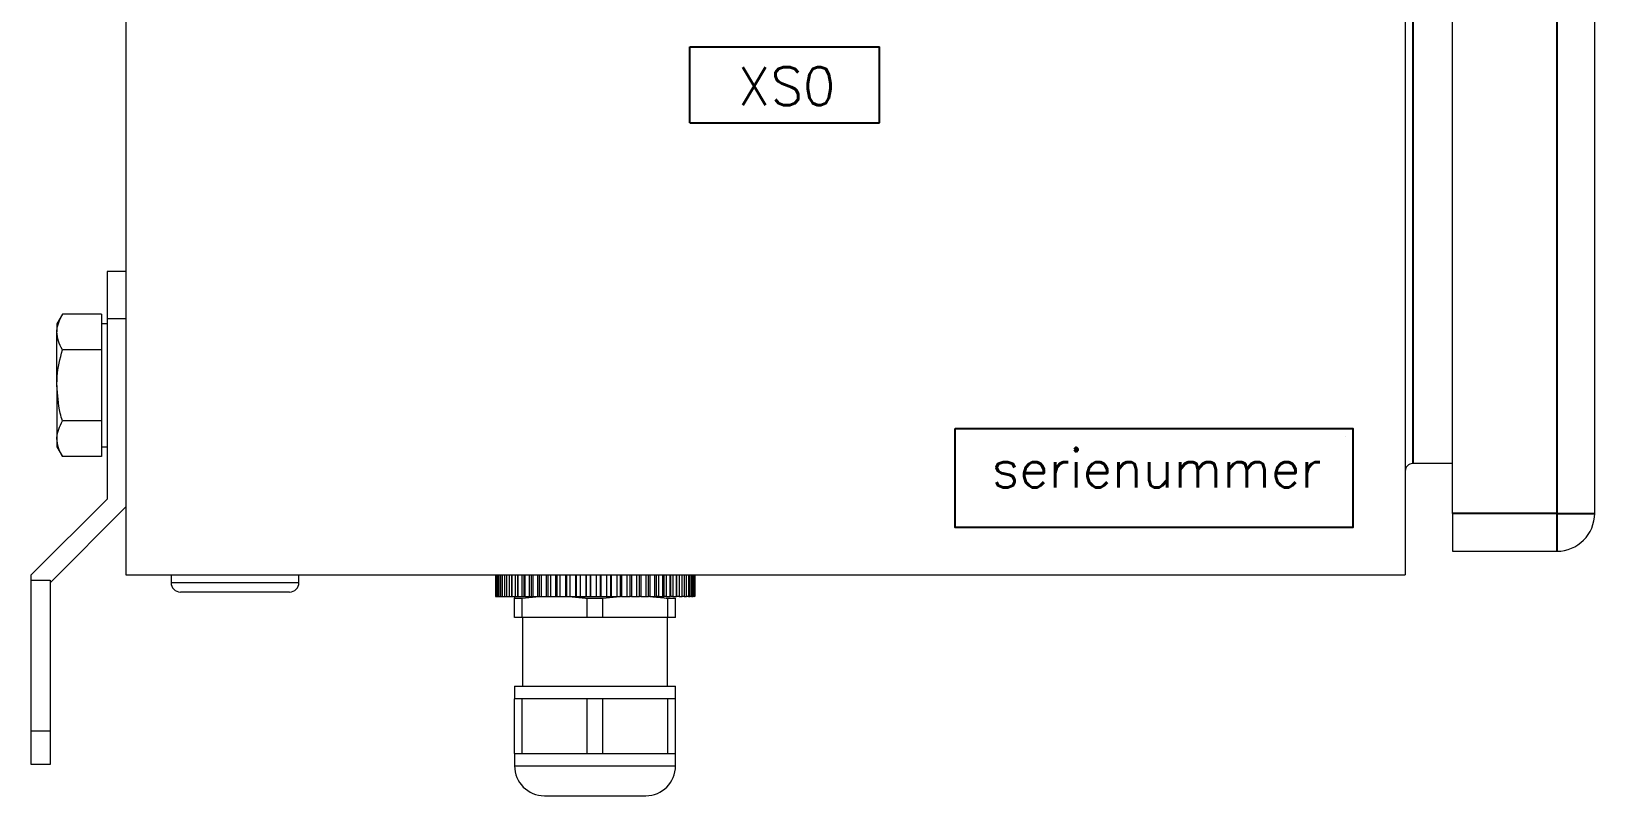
# Model space of a CAD drawing. Extents: x 4137 to 28680, y 2446 to 6814.
# Drawn here: x 16541.6 to 16749.5, y 4479.5 to 4581.1 of the extents above; entities that cross this region are included whole.
import ezdxf
from ezdxf.enums import TextEntityAlignment as Align

# ---------------------------------------------------------------- set-up
doc = ezdxf.new("R2010")
doc.units = 0
doc.header["$LTSCALE"] = 0.5
doc.layers.get('0').update_dxf_attribs({"linetype": 'CONTINUOUS'})
doc.layers.add('DIM', color=5, linetype='CONTINUOUS')
doc.layers.add('VOL', color=2, linetype='CONTINUOUS')
doc.styles.get("Standard").update_dxf_attribs({"font": 'simplex.shx'})

msp = doc.modelspace()

# ---------------------------------------------------------------- linework, layer by layer
at = {"color": 7, "linetype": 'Continuous', "lineweight": 15}
for p, q in [((16554.22, 4886.8), (16554.22, 4508.8)), ((16554.22, 4886.8), (16554.22, 4508.8)), ((16724.32, 4886.8), (16724.32, 4508.8)), ((16724.32, 4886.8), (16724.32, 4508.8)), ((16730.62, 4516.99), (16730.62, 4878.61)), ((16730.62, 4516.99), (16730.62, 4878.61)), ((16749.52, 4516.99), (16749.52, 4878.61)), ((16749.52, 4516.99), (16749.52, 4878.61)), ((16554.22, 4549.12), (16551.7, 4549.12)), ((16551.7, 4549.12), (16551.7, 4542.82)), ((16554.22, 4549.12), (16551.7, 4549.12)), ((16551.7, 4549.12), (16551.7, 4542.82)), ((16545.76, 4543.46), (16545.03, 4542.19)), ((16545.76, 4543.46), (16545.03, 4542.19)), ((16550.95, 4543.46), (16545.76, 4543.46)), ((16550.95, 4543.46), (16545.76, 4543.46)), ((16550.95, 4543.46), (16550.95, 4541.1)), ((16550.95, 4543.46), (16550.95, 4541.1)), ((16551.7, 4542.82), (16551.7, 4518.88)), ((16554.22, 4542.82), (16551.7, 4542.82)), ((16551.7, 4542.82), (16551.7, 4518.88)), ((16554.22, 4542.82), (16551.7, 4542.82)), ((16545.03, 4542.19), (16545.03, 4541.1)), ((16545.03, 4542.19), (16545.03, 4541.1)), ((16545.03, 4534), (16545.03, 4541.1)), ((16545.03, 4534), (16545.03, 4541.1)), ((16551.7, 4542.19), (16550.95, 4542.19)), ((16551.7, 4542.19), (16550.95, 4542.19)), ((16550.95, 4541.1), (16550.95, 4538.73)), ((16550.95, 4541.1), (16550.95, 4538.73)), ((16550.95, 4538.73), (16545.76, 4538.73)), ((16550.95, 4538.73), (16545.76, 4538.73)), ((16550.95, 4538.73), (16550.95, 4534)), ((16550.95, 4538.73), (16550.95, 4534)), ((16545.03, 4534), (16545.03, 4526.91)), ((16545.03, 4534), (16545.03, 4526.91)), ((16550.95, 4534), (16550.95, 4529.27)), ((16550.95, 4534), (16550.95, 4529.27)), ((16550.95, 4529.27), (16545.76, 4529.27)), ((16550.95, 4529.27), (16545.76, 4529.27)), ((16550.95, 4529.27), (16550.95, 4526.91)), ((16550.95, 4529.27), (16550.95, 4526.91)), ((16545.03, 4526.91), (16545.03, 4525.81)), ((16545.03, 4526.91), (16545.03, 4525.81)), ((16550.95, 4526.91), (16550.95, 4524.55)), ((16550.95, 4526.91), (16550.95, 4524.55)), ((16545.03, 4525.81), (16545.76, 4524.55)), ((16545.03, 4525.81), (16545.76, 4524.55)), ((16550.95, 4524.55), (16545.76, 4524.55)), ((16550.95, 4524.55), (16545.76, 4524.55)), ((16550.95, 4525.81), (16551.7, 4525.81)), ((16550.95, 4525.81), (16551.7, 4525.81)), ((16730.62, 4523.61), (16725.33, 4523.61)), ((16730.62, 4523.61), (16725.33, 4523.61)), ((16551.7, 4518.88), (16541.62, 4508.8)), ((16551.7, 4518.88), (16541.62, 4508.8)), ((16554.22, 4517.84), (16544.14, 4507.76)), ((16554.22, 4517.84), (16544.14, 4507.76)), ((16730.62, 4516.99), (16730.62, 4511.95)), ((16730.62, 4516.99), (16730.62, 4511.95)), ((16730.62, 4511.95), (16744.48, 4511.95)), ((16730.62, 4511.95), (16744.48, 4511.95)), ((16541.62, 4508.11), (16541.62, 4508.8)), ((16541.62, 4508.11), (16541.62, 4508.8)), ((16541.62, 4508.11), (16544.14, 4508.11)), ((16541.62, 4488.02), (16541.62, 4508.11)), ((16541.62, 4508.11), (16544.14, 4508.11)), ((16541.62, 4488.02), (16541.62, 4508.11)), ((16544.14, 4508.11), (16544.14, 4507.76)), ((16544.14, 4508.11), (16544.14, 4507.76)), ((16544.14, 4507.76), (16544.14, 4488.02)), ((16544.14, 4507.76), (16544.14, 4488.02)), ((16554.22, 4508.8), (16724.32, 4508.8)), ((16554.22, 4508.8), (16724.32, 4508.8)), ((16560.21, 4508.8), (16560.21, 4507.79)), ((16560.21, 4508.8), (16560.21, 4507.79)), ((16577.22, 4507.79), (16577.22, 4508.8)), ((16577.22, 4507.79), (16577.22, 4508.8)), ((16603.34, 4508.8), (16603.34, 4505.92)), ((16603.34, 4508.8), (16603.34, 4505.92)), ((16603.35, 4508.8), (16603.35, 4505.92)), ((16603.35, 4508.8), (16603.35, 4505.92)), ((16603.45, 4505.92), (16603.45, 4508.8)), ((16603.45, 4505.92), (16603.45, 4508.8)), ((16603.51, 4508.8), (16603.51, 4505.92)), ((16603.51, 4508.8), (16603.51, 4505.92)), ((16603.68, 4505.92), (16603.68, 4508.8)), ((16603.68, 4505.92), (16603.68, 4508.8)), ((16603.8, 4508.8), (16603.8, 4505.92)), ((16603.8, 4508.8), (16603.8, 4505.92)), ((16604.06, 4505.92), (16604.06, 4508.8)), ((16604.06, 4505.92), (16604.06, 4508.8)), ((16604.24, 4508.8), (16604.24, 4505.92)), ((16604.24, 4508.8), (16604.24, 4505.92)), ((16604.58, 4505.92), (16604.58, 4508.8)), ((16604.58, 4505.92), (16604.58, 4508.8)), ((16604.81, 4508.8), (16604.81, 4505.92)), ((16604.81, 4508.8), (16604.81, 4505.92)), ((16605.23, 4505.92), (16605.23, 4508.8)), ((16605.23, 4505.92), (16605.23, 4508.8)), ((16605.5, 4508.8), (16605.5, 4505.92)), ((16605.5, 4508.8), (16605.5, 4505.92)), ((16605.51, 4508.8), (16605.51, 4505.92)), ((16605.51, 4508.8), (16605.51, 4505.92)), ((16606, 4505.92), (16606, 4508.8)), ((16606, 4505.92), (16606, 4508.8)), ((16606.26, 4508.8), (16606.26, 4505.92)), ((16606.26, 4508.8), (16606.26, 4505.92)), ((16606.34, 4508.8), (16606.34, 4505.92)), ((16606.34, 4508.8), (16606.34, 4505.92)), ((16606.88, 4505.92), (16606.88, 4508.8)), ((16606.88, 4505.92), (16606.88, 4508.8)), ((16607.12, 4508.8), (16607.12, 4505.92)), ((16607.12, 4508.8), (16607.12, 4505.92)), ((16607.27, 4508.8), (16607.27, 4505.92)), ((16607.27, 4508.8), (16607.27, 4505.92)), ((16607.88, 4505.92), (16607.88, 4508.8)), ((16607.88, 4505.92), (16607.88, 4508.8)), ((16608.09, 4508.8), (16608.09, 4505.92)), ((16608.09, 4508.8), (16608.09, 4505.92)), ((16608.31, 4508.8), (16608.31, 4505.92)), ((16608.31, 4508.8), (16608.31, 4505.92)), ((16608.97, 4505.92), (16608.97, 4508.8)), ((16608.97, 4505.92), (16608.97, 4508.8)), ((16609.15, 4508.8), (16609.15, 4505.92)), ((16609.15, 4508.8), (16609.15, 4505.92)), ((16609.44, 4508.8), (16609.44, 4505.92)), ((16609.44, 4508.8), (16609.44, 4505.92)), ((16610.14, 4505.92), (16610.14, 4508.8)), ((16610.14, 4505.92), (16610.14, 4508.8)), ((16610.3, 4508.8), (16610.3, 4505.92)), ((16610.3, 4508.8), (16610.3, 4505.92)), ((16610.65, 4508.8), (16610.65, 4505.92)), ((16610.65, 4508.8), (16610.65, 4505.92)), ((16611.38, 4505.92), (16611.38, 4508.8)), ((16611.38, 4505.92), (16611.38, 4508.8)), ((16611.51, 4508.8), (16611.51, 4505.92)), ((16611.51, 4508.8), (16611.51, 4505.92)), ((16611.92, 4508.8), (16611.92, 4505.92)), ((16611.92, 4508.8), (16611.92, 4505.92)), ((16612.69, 4505.92), (16612.69, 4508.8)), ((16612.69, 4505.92), (16612.69, 4508.8)), ((16612.78, 4508.8), (16612.78, 4505.92)), ((16612.78, 4508.8), (16612.78, 4505.92)), ((16613.24, 4508.8), (16613.24, 4505.92)), ((16613.24, 4508.8), (16613.24, 4505.92)), ((16614.03, 4505.92), (16614.03, 4508.8)), ((16614.03, 4505.92), (16614.03, 4508.8)), ((16614.09, 4508.8), (16614.09, 4505.92)), ((16614.09, 4508.8), (16614.09, 4505.92)), ((16614.6, 4508.8), (16614.6, 4505.92)), ((16614.6, 4508.8), (16614.6, 4505.92)), ((16615.4, 4505.92), (16615.4, 4508.8)), ((16615.4, 4505.92), (16615.4, 4508.8)), ((16615.43, 4508.8), (16615.43, 4505.92)), ((16615.43, 4508.8), (16615.43, 4505.92)), ((16615.98, 4508.8), (16615.98, 4505.92)), ((16615.98, 4505.92), (16615.98, 4508.8)), ((16615.98, 4508.8), (16615.98, 4505.92)), ((16615.98, 4505.92), (16615.98, 4508.8)), ((16616.79, 4505.92), (16616.79, 4508.8)), ((16616.79, 4505.92), (16616.79, 4508.8)), ((16617.33, 4505.92), (16617.33, 4508.8)), ((16617.33, 4505.92), (16617.33, 4508.8)), ((16617.37, 4508.8), (16617.37, 4505.92)), ((16617.37, 4508.8), (16617.37, 4505.92)), ((16618.17, 4505.92), (16618.17, 4508.8)), ((16618.17, 4505.92), (16618.17, 4508.8)), ((16618.67, 4505.92), (16618.67, 4508.8)), ((16618.67, 4505.92), (16618.67, 4508.8)), ((16618.75, 4508.8), (16618.75, 4505.92)), ((16618.75, 4508.8), (16618.75, 4505.92)), ((16619.53, 4505.92), (16619.53, 4508.8)), ((16619.53, 4505.92), (16619.53, 4508.8)), ((16619.99, 4505.92), (16619.99, 4508.8)), ((16619.99, 4505.92), (16619.99, 4508.8)), ((16620.11, 4508.8), (16620.11, 4505.92)), ((16620.11, 4508.8), (16620.11, 4505.92)), ((16620.87, 4505.92), (16620.87, 4508.8)), ((16620.87, 4505.92), (16620.87, 4508.8)), ((16621.28, 4505.92), (16621.28, 4508.8)), ((16621.28, 4505.92), (16621.28, 4508.8)), ((16621.42, 4508.8), (16621.42, 4505.92)), ((16621.42, 4508.8), (16621.42, 4505.92)), ((16622.15, 4505.92), (16622.15, 4508.8)), ((16622.15, 4505.92), (16622.15, 4508.8)), ((16622.51, 4505.92), (16622.51, 4508.8)), ((16622.51, 4505.92), (16622.51, 4508.8)), ((16622.69, 4508.8), (16622.69, 4505.92)), ((16622.69, 4508.8), (16622.69, 4505.92)), ((16623.38, 4505.92), (16623.38, 4508.8)), ((16623.38, 4505.92), (16623.38, 4508.8)), ((16623.68, 4505.92), (16623.68, 4508.8)), ((16623.68, 4505.92), (16623.68, 4508.8)), ((16623.89, 4508.8), (16623.89, 4505.92)), ((16623.89, 4508.8), (16623.89, 4505.92)), ((16624.53, 4505.92), (16624.53, 4508.8)), ((16624.53, 4505.92), (16624.53, 4508.8)), ((16624.77, 4505.92), (16624.77, 4508.8)), ((16624.77, 4505.92), (16624.77, 4508.8)), ((16625.01, 4508.8), (16625.01, 4505.92)), ((16625.01, 4508.8), (16625.01, 4505.92)), ((16625.6, 4505.92), (16625.6, 4508.8)), ((16625.6, 4505.92), (16625.6, 4508.8)), ((16625.77, 4505.92), (16625.77, 4508.8)), ((16625.77, 4505.92), (16625.77, 4508.8)), ((16626.03, 4508.8), (16626.03, 4505.92)), ((16626.03, 4508.8), (16626.03, 4505.92)), ((16626.56, 4505.92), (16626.56, 4508.8)), ((16626.56, 4505.92), (16626.56, 4508.8)), ((16626.67, 4505.92), (16626.67, 4508.8)), ((16626.67, 4505.92), (16626.67, 4508.8)), ((16626.95, 4508.8), (16626.95, 4505.92)), ((16626.95, 4508.8), (16626.95, 4505.92)), ((16627.42, 4505.92), (16627.42, 4508.8)), ((16627.42, 4505.92), (16627.42, 4508.8)), ((16627.46, 4505.92), (16627.46, 4508.8)), ((16627.46, 4505.92), (16627.46, 4508.8)), ((16627.76, 4508.8), (16627.76, 4505.92)), ((16627.76, 4508.8), (16627.76, 4505.92)), ((16628.16, 4505.92), (16628.16, 4508.8)), ((16628.16, 4505.92), (16628.16, 4508.8)), ((16628.45, 4508.8), (16628.45, 4505.92)), ((16628.45, 4508.8), (16628.45, 4505.92)), ((16628.77, 4505.92), (16628.77, 4508.8)), ((16628.77, 4505.92), (16628.77, 4508.8)), ((16629.01, 4508.8), (16629.01, 4505.92)), ((16629.01, 4508.8), (16629.01, 4505.92)), ((16629.24, 4505.92), (16629.24, 4508.8)), ((16629.24, 4505.92), (16629.24, 4508.8)), ((16629.43, 4508.8), (16629.43, 4505.92)), ((16629.43, 4508.8), (16629.43, 4505.92)), ((16629.58, 4505.92), (16629.58, 4508.8)), ((16629.58, 4505.92), (16629.58, 4508.8)), ((16629.71, 4508.8), (16629.71, 4505.92)), ((16629.71, 4508.8), (16629.71, 4505.92)), ((16629.78, 4505.92), (16629.78, 4508.8)), ((16629.78, 4505.92), (16629.78, 4508.8)), ((16629.84, 4508.8), (16629.84, 4505.92)), ((16629.84, 4508.8), (16629.84, 4505.92)), ((16603.34, 4505.92), (16603.35, 4505.92)), ((16603.34, 4505.92), (16603.35, 4505.92)), ((16603.35, 4505.92), (16603.45, 4505.92)), ((16603.35, 4505.92), (16603.45, 4505.92)), ((16603.45, 4505.92), (16603.51, 4505.92)), ((16603.45, 4505.92), (16603.51, 4505.92)), ((16603.51, 4505.92), (16603.68, 4505.92)), ((16603.51, 4505.92), (16603.68, 4505.92)), ((16603.68, 4505.92), (16603.8, 4505.92)), ((16603.68, 4505.92), (16603.8, 4505.92)), ((16603.8, 4505.92), (16604.06, 4505.92)), ((16603.8, 4505.92), (16604.06, 4505.92)), ((16604.06, 4505.92), (16604.24, 4505.92)), ((16604.06, 4505.92), (16604.24, 4505.92)), ((16604.24, 4505.92), (16604.58, 4505.92)), ((16604.24, 4505.92), (16604.58, 4505.92)), ((16604.58, 4505.92), (16604.81, 4505.92)), ((16604.58, 4505.92), (16604.81, 4505.92)), ((16604.81, 4505.92), (16605.23, 4505.92)), ((16604.81, 4505.92), (16605.23, 4505.92)), ((16605.23, 4505.92), (16605.5, 4505.92)), ((16605.23, 4505.92), (16605.5, 4505.92)), ((16605.51, 4505.92), (16606, 4505.92)), ((16605.51, 4505.92), (16606, 4505.92)), ((16605.88, 4505.7), (16606.92, 4505.7)), ((16605.88, 4503.13), (16605.88, 4505.7)), ((16605.88, 4505.7), (16606.92, 4505.7)), ((16605.88, 4503.13), (16605.88, 4505.7)), ((16606, 4505.92), (16606.26, 4505.92)), ((16606, 4505.92), (16606.26, 4505.92)), ((16606.34, 4505.92), (16606.88, 4505.92)), ((16606.34, 4505.92), (16606.88, 4505.92)), ((16606.88, 4505.92), (16607.12, 4505.92)), ((16606.88, 4505.92), (16607.12, 4505.92)), ((16606.92, 4505.7), (16609.18, 4505.92)), ((16606.92, 4505.7), (16609.18, 4505.92)), ((16606.92, 4503.13), (16606.92, 4505.7)), ((16606.92, 4503.13), (16606.92, 4505.7)), ((16607.12, 4505.92), (16607.27, 4505.92)), ((16607.12, 4505.92), (16607.27, 4505.92)), ((16607.27, 4505.92), (16607.88, 4505.92)), ((16607.27, 4505.92), (16607.88, 4505.92)), ((16607.88, 4505.92), (16608.09, 4505.92)), ((16607.88, 4505.92), (16608.09, 4505.92)), ((16608.09, 4505.92), (16608.31, 4505.92)), ((16608.09, 4505.92), (16608.31, 4505.92)), ((16608.31, 4505.92), (16608.97, 4505.92)), ((16608.31, 4505.92), (16608.97, 4505.92)), ((16608.97, 4505.92), (16609.15, 4505.92)), ((16608.97, 4505.92), (16609.15, 4505.92)), ((16609.15, 4505.92), (16609.44, 4505.92)), ((16609.15, 4505.92), (16609.44, 4505.92)), ((16609.44, 4505.92), (16610.14, 4505.92)), ((16609.44, 4505.92), (16610.14, 4505.92)), ((16610.14, 4505.92), (16610.3, 4505.92)), ((16610.14, 4505.92), (16610.3, 4505.92)), ((16610.3, 4505.92), (16610.78, 4505.92)), ((16610.3, 4505.92), (16610.78, 4505.92)), ((16610.65, 4505.92), (16611.38, 4505.92)), ((16610.65, 4505.92), (16611.38, 4505.92)), ((16611.38, 4505.92), (16611.51, 4505.92)), ((16611.38, 4505.92), (16611.51, 4505.92)), ((16611.51, 4505.92), (16612.02, 4505.92)), ((16611.51, 4505.92), (16612.02, 4505.92)), ((16611.92, 4505.92), (16612.69, 4505.92)), ((16611.92, 4505.92), (16612.69, 4505.92)), ((16612.69, 4505.92), (16612.78, 4505.92)), ((16612.69, 4505.92), (16612.78, 4505.92)), ((16612.78, 4505.92), (16613.31, 4505.92)), ((16612.78, 4505.92), (16613.31, 4505.92)), ((16613.24, 4505.92), (16614.03, 4505.92)), ((16613.24, 4505.92), (16614.03, 4505.92)), ((16614.03, 4505.92), (16614.09, 4505.92)), ((16614.03, 4505.92), (16614.09, 4505.92)), ((16614.09, 4505.92), (16614.63, 4505.92)), ((16614.09, 4505.92), (16614.63, 4505.92)), ((16614.6, 4505.92), (16615.4, 4505.92)), ((16614.6, 4505.92), (16615.4, 4505.92)), ((16615.4, 4505.92), (16615.43, 4505.92)), ((16615.4, 4505.92), (16615.43, 4505.92)), ((16615.43, 4505.92), (16615.98, 4505.92)), ((16615.43, 4505.92), (16615.98, 4505.92)), ((16615.56, 4503.13), (16615.56, 4505.7)), ((16615.56, 4505.7), (16617.63, 4505.7)), ((16615.56, 4503.13), (16615.56, 4505.7)), ((16615.56, 4505.7), (16617.63, 4505.7)), ((16615.98, 4505.92), (16616.79, 4505.92)), ((16615.98, 4505.92), (16615.98, 4505.92)), ((16615.98, 4505.92), (16616.79, 4505.92)), ((16615.98, 4505.92), (16615.98, 4505.92)), ((16616.78, 4505.92), (16617.33, 4505.92)), ((16616.78, 4505.92), (16617.33, 4505.92)), ((16617.37, 4505.92), (16617.33, 4505.92)), ((16617.37, 4505.92), (16617.33, 4505.92)), ((16617.37, 4505.92), (16618.17, 4505.92)), ((16617.37, 4505.92), (16618.17, 4505.92)), ((16617.63, 4505.7), (16619.89, 4505.92)), ((16617.63, 4505.7), (16619.89, 4505.92)), ((16617.63, 4503.13), (16617.63, 4505.7)), ((16617.63, 4503.13), (16617.63, 4505.7)), ((16618.13, 4505.92), (16618.67, 4505.92)), ((16618.13, 4505.92), (16618.67, 4505.92)), ((16618.75, 4505.92), (16618.67, 4505.92)), ((16618.75, 4505.92), (16618.67, 4505.92)), ((16618.75, 4505.92), (16619.53, 4505.92)), ((16618.75, 4505.92), (16619.53, 4505.92)), ((16619.46, 4505.92), (16619.99, 4505.92)), ((16619.46, 4505.92), (16619.99, 4505.92)), ((16620.11, 4505.92), (16619.99, 4505.92)), ((16620.11, 4505.92), (16619.99, 4505.92)), ((16620.11, 4505.92), (16620.87, 4505.92)), ((16620.11, 4505.92), (16620.87, 4505.92)), ((16620.76, 4505.92), (16621.28, 4505.92)), ((16620.76, 4505.92), (16621.28, 4505.92)), ((16621.42, 4505.92), (16621.28, 4505.92)), ((16621.42, 4505.92), (16621.28, 4505.92)), ((16621.42, 4505.92), (16622.15, 4505.92)), ((16621.42, 4505.92), (16622.15, 4505.92)), ((16622.02, 4505.92), (16622.51, 4505.92)), ((16622.02, 4505.92), (16622.51, 4505.92)), ((16622.69, 4505.92), (16622.51, 4505.92)), ((16622.69, 4505.92), (16622.51, 4505.92)), ((16622.69, 4505.92), (16623.38, 4505.92)), ((16622.69, 4505.92), (16623.38, 4505.92)), ((16623.21, 4505.92), (16623.68, 4505.92)), ((16623.21, 4505.92), (16623.68, 4505.92)), ((16623.89, 4505.92), (16623.68, 4505.92)), ((16623.89, 4505.92), (16623.68, 4505.92)), ((16623.89, 4505.92), (16624.53, 4505.92)), ((16623.89, 4505.92), (16624.53, 4505.92)), ((16624.53, 4505.92), (16624.77, 4505.92)), ((16624.53, 4505.92), (16624.77, 4505.92)), ((16625.01, 4505.92), (16624.77, 4505.92)), ((16625.01, 4505.92), (16624.77, 4505.92)), ((16625.01, 4505.92), (16625.6, 4505.92)), ((16625.01, 4505.92), (16625.6, 4505.92)), ((16625.6, 4505.92), (16625.77, 4505.92)), ((16625.6, 4505.92), (16625.77, 4505.92)), ((16626.03, 4505.92), (16625.77, 4505.92)), ((16626.03, 4505.92), (16625.77, 4505.92)), ((16626.03, 4505.92), (16626.56, 4505.92)), ((16626.03, 4505.92), (16626.56, 4505.92)), ((16626.27, 4503.13), (16626.27, 4505.7)), ((16626.27, 4505.7), (16627.3, 4505.7)), ((16626.27, 4503.13), (16626.27, 4505.7)), ((16626.27, 4505.7), (16627.3, 4505.7)), ((16626.95, 4505.92), (16626.67, 4505.92)), ((16626.95, 4505.92), (16626.67, 4505.92)), ((16626.95, 4505.92), (16627.42, 4505.92)), ((16626.95, 4505.92), (16627.42, 4505.92)), ((16627.3, 4503.13), (16627.3, 4505.7)), ((16627.3, 4503.13), (16627.3, 4505.7)), ((16627.76, 4505.92), (16627.46, 4505.92)), ((16627.76, 4505.92), (16627.46, 4505.92)), ((16627.76, 4505.92), (16628.16, 4505.92)), ((16627.76, 4505.92), (16628.16, 4505.92)), ((16628.45, 4505.92), (16628.16, 4505.92)), ((16628.45, 4505.92), (16628.16, 4505.92)), ((16628.45, 4505.92), (16628.77, 4505.92)), ((16628.45, 4505.92), (16628.77, 4505.92)), ((16629.01, 4505.92), (16628.77, 4505.92)), ((16629.01, 4505.92), (16628.77, 4505.92)), ((16629.01, 4505.92), (16629.24, 4505.92)), ((16629.01, 4505.92), (16629.24, 4505.92)), ((16629.43, 4505.92), (16629.24, 4505.92)), ((16629.43, 4505.92), (16629.24, 4505.92)), ((16629.43, 4505.92), (16629.58, 4505.92)), ((16629.43, 4505.92), (16629.58, 4505.92)), ((16629.71, 4505.92), (16629.58, 4505.92)), ((16629.71, 4505.92), (16629.58, 4505.92)), ((16629.71, 4505.92), (16629.78, 4505.92)), ((16629.71, 4505.92), (16629.78, 4505.92)), ((16629.84, 4505.92), (16629.78, 4505.92)), ((16629.84, 4505.92), (16629.78, 4505.92)), ((16606.92, 4503.13), (16605.88, 4503.13)), ((16606.92, 4503.13), (16605.88, 4503.13)), ((16615.56, 4503.13), (16606.92, 4503.13)), ((16615.56, 4503.13), (16606.92, 4503.13)), ((16606.95, 4503.13), (16606.95, 4494.01)), ((16606.95, 4503.13), (16606.95, 4494.01)), ((16617.63, 4503.13), (16615.56, 4503.13)), ((16617.63, 4503.13), (16615.56, 4503.13)), ((16626.27, 4503.13), (16617.63, 4503.13)), ((16626.27, 4503.13), (16617.63, 4503.13)), ((16626.24, 4494.01), (16626.24, 4503.13)), ((16626.24, 4494.01), (16626.24, 4503.13)), ((16627.3, 4503.13), (16626.27, 4503.13)), ((16627.3, 4503.13), (16626.27, 4503.13)), ((16605.88, 4494.01), (16605.88, 4492.36)), ((16605.88, 4494.01), (16627.3, 4494.01)), ((16605.88, 4494.01), (16605.88, 4492.36)), ((16605.88, 4494.01), (16627.3, 4494.01)), ((16627.3, 4492.36), (16627.3, 4494.01)), ((16627.3, 4492.36), (16627.3, 4494.01)), ((16605.88, 4485.08), (16605.88, 4492.36)), ((16606.92, 4492.36), (16605.88, 4492.36)), ((16605.88, 4485.08), (16605.88, 4492.36)), ((16606.92, 4492.36), (16605.88, 4492.36)), ((16606.92, 4485.08), (16606.92, 4492.36)), ((16611.24, 4492.36), (16606.92, 4492.36)), ((16606.92, 4485.08), (16606.92, 4492.36)), ((16611.24, 4492.36), (16606.92, 4492.36)), ((16615.56, 4492.36), (16611.24, 4492.36)), ((16615.56, 4492.36), (16611.24, 4492.36)), ((16615.56, 4485.08), (16615.56, 4492.36)), ((16617.63, 4492.36), (16615.56, 4492.36)), ((16615.56, 4485.08), (16615.56, 4492.36)), ((16617.63, 4492.36), (16615.56, 4492.36)), ((16617.63, 4485.08), (16617.63, 4492.36)), ((16621.95, 4492.36), (16617.63, 4492.36)), ((16617.63, 4485.08), (16617.63, 4492.36)), ((16621.95, 4492.36), (16617.63, 4492.36)), ((16626.27, 4492.36), (16621.95, 4492.36)), ((16626.27, 4492.36), (16621.95, 4492.36)), ((16626.27, 4485.08), (16626.27, 4492.36)), ((16627.3, 4492.36), (16626.27, 4492.36)), ((16626.27, 4485.08), (16626.27, 4492.36)), ((16627.3, 4492.36), (16626.27, 4492.36)), ((16627.3, 4485.08), (16627.3, 4492.36)), ((16627.3, 4485.08), (16627.3, 4492.36)), ((16544.14, 4488.02), (16541.62, 4488.02)), ((16541.62, 4483.6), (16541.62, 4488.02)), ((16544.14, 4488.02), (16541.62, 4488.02)), ((16541.62, 4483.6), (16541.62, 4488.02)), ((16544.14, 4488.02), (16544.14, 4483.6)), ((16544.14, 4488.02), (16544.14, 4483.6)), ((16605.88, 4485.08), (16605.88, 4483.42)), ((16605.88, 4485.08), (16606.92, 4485.08)), ((16605.88, 4485.08), (16605.88, 4483.42)), ((16605.88, 4485.08), (16606.92, 4485.08)), ((16606.92, 4485.08), (16611.24, 4485.08)), ((16606.92, 4485.08), (16611.24, 4485.08)), ((16611.24, 4485.08), (16615.56, 4485.08)), ((16611.24, 4485.08), (16615.56, 4485.08)), ((16615.56, 4485.08), (16617.63, 4485.08)), ((16615.56, 4485.08), (16617.63, 4485.08)), ((16617.63, 4485.08), (16621.95, 4485.08)), ((16617.63, 4485.08), (16621.95, 4485.08)), ((16621.95, 4485.08), (16626.27, 4485.08)), ((16621.95, 4485.08), (16626.27, 4485.08)), ((16626.27, 4485.08), (16627.3, 4485.08)), ((16626.27, 4485.08), (16627.3, 4485.08)), ((16627.3, 4483.42), (16627.3, 4485.08)), ((16627.3, 4483.42), (16627.3, 4485.08)), ((16544.14, 4483.6), (16541.62, 4483.6)), ((16544.14, 4483.6), (16541.62, 4483.6)), ((16609.85, 4479.46), (16623.34, 4479.46)), ((16609.85, 4479.46), (16623.34, 4479.46))]:
    msp.add_line(p, q, dxfattribs=at)
at = {"color": 7}
for p, q in [((16629.21, 4568.89), (16629.21, 4578.97)), ((16629.21, 4578.97), (16654.41, 4578.97)), ((16629.21, 4568.89), (16629.21, 4578.97)), ((16629.21, 4578.97), (16654.41, 4578.97)), ((16654.41, 4568.89), (16654.41, 4578.97)), ((16654.41, 4568.89), (16654.41, 4578.97)), ((16629.21, 4568.89), (16654.41, 4568.89)), ((16629.21, 4568.89), (16654.41, 4568.89))]:
    msp.add_line(p, q, dxfattribs=at)
for p, q in [((16654.41, 4578.97), (16654.41, 4578.97)), ((16654.41, 4578.97), (16654.41, 4578.97)), ((16716.43, 4527.21), (16716.43, 4527.21))]:
    msp.add_line(p, q)
at = {"color": 8, "linetype": 'Continuous', "lineweight": 15}
for p, q in [((16560.21, 4507.79), (16577.22, 4507.79)), ((16560.21, 4507.79), (16577.22, 4507.79)), ((16605.88, 4483.42), (16627.3, 4483.42)), ((16605.88, 4483.42), (16627.3, 4483.42))]:
    msp.add_line(p, q, dxfattribs=at)
at = {"color": 7, "linetype": 'Continuous', "lineweight": 15}
for centre, radius, start, end in [((16725.33, 4522.6), 1.01, 90, 180), ((16725.33, 4522.6), 1.01, 90, 180), ((16744.48, 4516.99), 5.04, 270, 0), ((16744.48, 4516.99), 5.04, 270, 0), ((16561.47, 4507.79), 1.26, 180, 270), ((16561.47, 4507.79), 1.26, 180, 270), ((16575.96, 4507.79), 1.26, 270, 0), ((16575.96, 4507.79), 1.26, 270, 0), ((16609.85, 4483.42), 3.96, 180, 270), ((16609.85, 4483.42), 3.96, 180, 270), ((16623.34, 4483.42), 3.96, 270, 0), ((16623.34, 4483.42), 3.96, 270, 0)]:
    msp.add_arc(centre, radius, start, end, dxfattribs=at)
for points, knots in [([(16545.03, 4541.1), (16545.03, 4541.15), (16545.04, 4541.95), (16545.41, 4542.73), (16545.76, 4543.46)], [0, 0, 0, 0, 0.070215, 1, 1, 1, 1]), ([(16545.03, 4541.1), (16545.03, 4541.15), (16545.04, 4541.95), (16545.41, 4542.73), (16545.76, 4543.46)], [0, 0, 0, 0, 0.070215, 1, 1, 1, 1]), ([(16545.76, 4538.73), (16545.55, 4539.11), (16545.14, 4539.89), (16545.06, 4540.69), (16545.03, 4541.1)], [0, 0, 0, 0, 0.495458, 1, 1, 1, 1]), ([(16545.76, 4538.73), (16545.55, 4539.11), (16545.14, 4539.89), (16545.06, 4540.69), (16545.03, 4541.1)], [0, 0, 0, 0, 0.495458, 1, 1, 1, 1]), ([(16545.03, 4534), (16545.04, 4534.39), (16545.07, 4535.99), (16545.46, 4537.55), (16545.76, 4538.73)], [0, 0, 0, 0, 0.241851, 1, 1, 1, 1]), ([(16545.03, 4534), (16545.04, 4534.39), (16545.07, 4535.99), (16545.46, 4537.55), (16545.76, 4538.73)], [0, 0, 0, 0, 0.241851, 1, 1, 1, 1]), ([(16545.76, 4529.27), (16545.66, 4529.62), (16545.23, 4531.16), (16545.12, 4532.76), (16545.03, 4534)], [0, 0, 0, 0, 0.223713, 1, 1, 1, 1]), ([(16545.76, 4529.27), (16545.66, 4529.62), (16545.23, 4531.16), (16545.12, 4532.76), (16545.03, 4534)], [0, 0, 0, 0, 0.223713, 1, 1, 1, 1]), ([(16545.03, 4526.91), (16545.03, 4526.97), (16545.04, 4527.76), (16545.41, 4528.55), (16545.76, 4529.27)], [0, 0, 0, 0, 0.0702152, 1, 1, 1, 1]), ([(16545.03, 4526.91), (16545.03, 4526.97), (16545.04, 4527.76), (16545.41, 4528.55), (16545.76, 4529.27)], [0, 0, 0, 0, 0.0702152, 1, 1, 1, 1]), ([(16545.76, 4524.55), (16545.55, 4524.93), (16545.14, 4525.7), (16545.06, 4526.51), (16545.03, 4526.91)], [0, 0, 0, 0, 0.495459, 1, 1, 1, 1]), ([(16545.76, 4524.55), (16545.55, 4524.93), (16545.14, 4525.7), (16545.06, 4526.51), (16545.03, 4526.91)], [0, 0, 0, 0, 0.495459, 1, 1, 1, 1]), ([(16575.96, 4506.53), (16575.96, 4506.53), (16574.58, 4506.53), (16570.1, 4506.53), (16567.33, 4506.53), (16562.85, 4506.53), (16561.47, 4506.53), (16561.47, 4506.53)], [0, 0, 0, 0, 0.333333, 0.333333, 0.666667, 0.666667, 1, 1, 1, 1]), ([(16575.96, 4506.53), (16575.96, 4506.53), (16574.58, 4506.53), (16570.1, 4506.53), (16567.33, 4506.53), (16562.85, 4506.53), (16561.47, 4506.53), (16561.47, 4506.53)], [0, 0, 0, 0, 0.333333, 0.333333, 0.666667, 0.666667, 1, 1, 1, 1]), ([(16605.88, 4505.92), (16605.88, 4505.87), (16605.88, 4505.81), (16605.88, 4505.72), (16605.88, 4505.7)], [0, 0, 0, 0, 0.801312, 1, 1, 1, 1]), ([(16605.88, 4505.92), (16605.88, 4505.87), (16605.88, 4505.81), (16605.88, 4505.72), (16605.88, 4505.7)], [0, 0, 0, 0, 0.801312, 1, 1, 1, 1]), ([(16613.3, 4505.92), (16613.91, 4505.87), (16614.66, 4505.81), (16615.41, 4505.72), (16615.56, 4505.7)], [0, 0, 0, 0, 0.801312, 1, 1, 1, 1]), ([(16613.3, 4505.92), (16613.91, 4505.87), (16614.66, 4505.81), (16615.41, 4505.72), (16615.56, 4505.7)], [0, 0, 0, 0, 0.801312, 1, 1, 1, 1]), ([(16624.01, 4505.92), (16624.69, 4505.87), (16625.44, 4505.8), (16626.19, 4505.71), (16626.27, 4505.7)], [0, 0, 0, 0, 0.897934, 1, 1, 1, 1]), ([(16624.01, 4505.92), (16624.69, 4505.87), (16625.44, 4505.8), (16626.19, 4505.71), (16626.27, 4505.7)], [0, 0, 0, 0, 0.897934, 1, 1, 1, 1])]:
    msp.add_open_spline(points, degree=3, knots=knots, dxfattribs=at)
at = {"layer": 'DIM'}
msp.add_lwpolyline([(16664.47, 4528.26), (16717.37, 4528.26), (16717.37, 4515.09), (16664.47, 4515.09)], close=True, dxfattribs=at)
at = {"layer": 'VOL'}
for p, q in [((16744.48, 4878.61), (16744.48, 4516.99)), ((16744.48, 4878.61), (16744.48, 4516.99)), ((16725.33, 4872), (16725.33, 4523.61)), ((16725.33, 4872), (16725.33, 4523.61)), ((16744.48, 4516.99), (16730.62, 4516.99)), ((16744.48, 4516.99), (16730.62, 4516.99)), ((16744.48, 4516.99), (16744.48, 4511.95)), ((16744.48, 4516.99), (16749.52, 4516.99)), ((16744.48, 4516.99), (16744.48, 4511.95)), ((16744.48, 4516.99), (16749.52, 4516.99))]:
    msp.add_line(p, q, dxfattribs=at)

# ---------------------------------------------------------------- texts
for s, p in [('XS0', (16642.08, 4571.25)), ('XS0', (16642.08, 4571.25)), ('serienummer', (16691.26, 4520.43))]:
    msp.add_text(s, height=5.04).set_placement(p, align=Align.CENTER)

doc.saveas('drawing.dxf')
